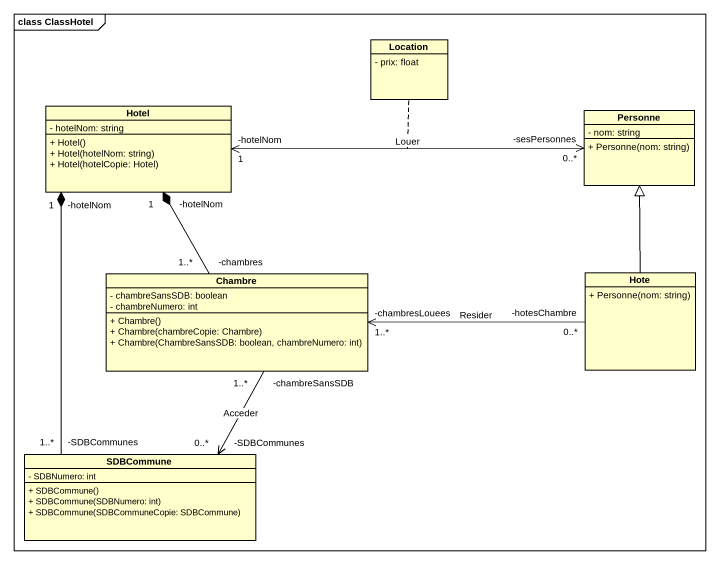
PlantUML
@startuml
mainframe class ClassHotel
hide circle
hide empty members
skinparam classAttributeIconSize 0
class Location {
  - prix: float
}
class Hotel {
  - hotelNom: string
  + Hotel()
  + Hotel(hotelNom: string)
  + Hotel(hotelCopie: Hotel)
}
class Personne {
  - nom: string
  + Personne(nom: string)
}
class Chambre {
  - chambreSansSDB: boolean
  - chambreNumero: int
  + Chambre()
  + Chambre(chambreCopie: Chambre)
  + Chambre(ChambreSansSDB: boolean, chambreNumero: int)
}
class Hote {
  + Personne(nom: string)
}
class SDBCommune {
  - SDBNumero: int
  + SDBCommune()
  + SDBCommune(SDBNumero: int)
  + SDBCommune(SDBCommuneCopie: SDBCommune)
}
Hotel "-hotelNom\n1" <-right-> "-sesPersonnes\n0..*" Personne : Louer
(Hotel, Personne) .. Location
Chambre "-chambres\n1..*" -up-* "-hotelNom\n1" Hotel
Chambre "-chambresLouees\n1..*" <-right- "-hotesChambre\n0..*" Hote : Resider
Chambre "-chambreSansSDB\n1..*" --> "-SDBCommunes\n0..*" SDBCommune : Acceder
Hote -up-|> Personne
SDBCommune "-SDBCommunes\n1..*" -up-* "-hotelNom\n1" Hotel
@enduml
